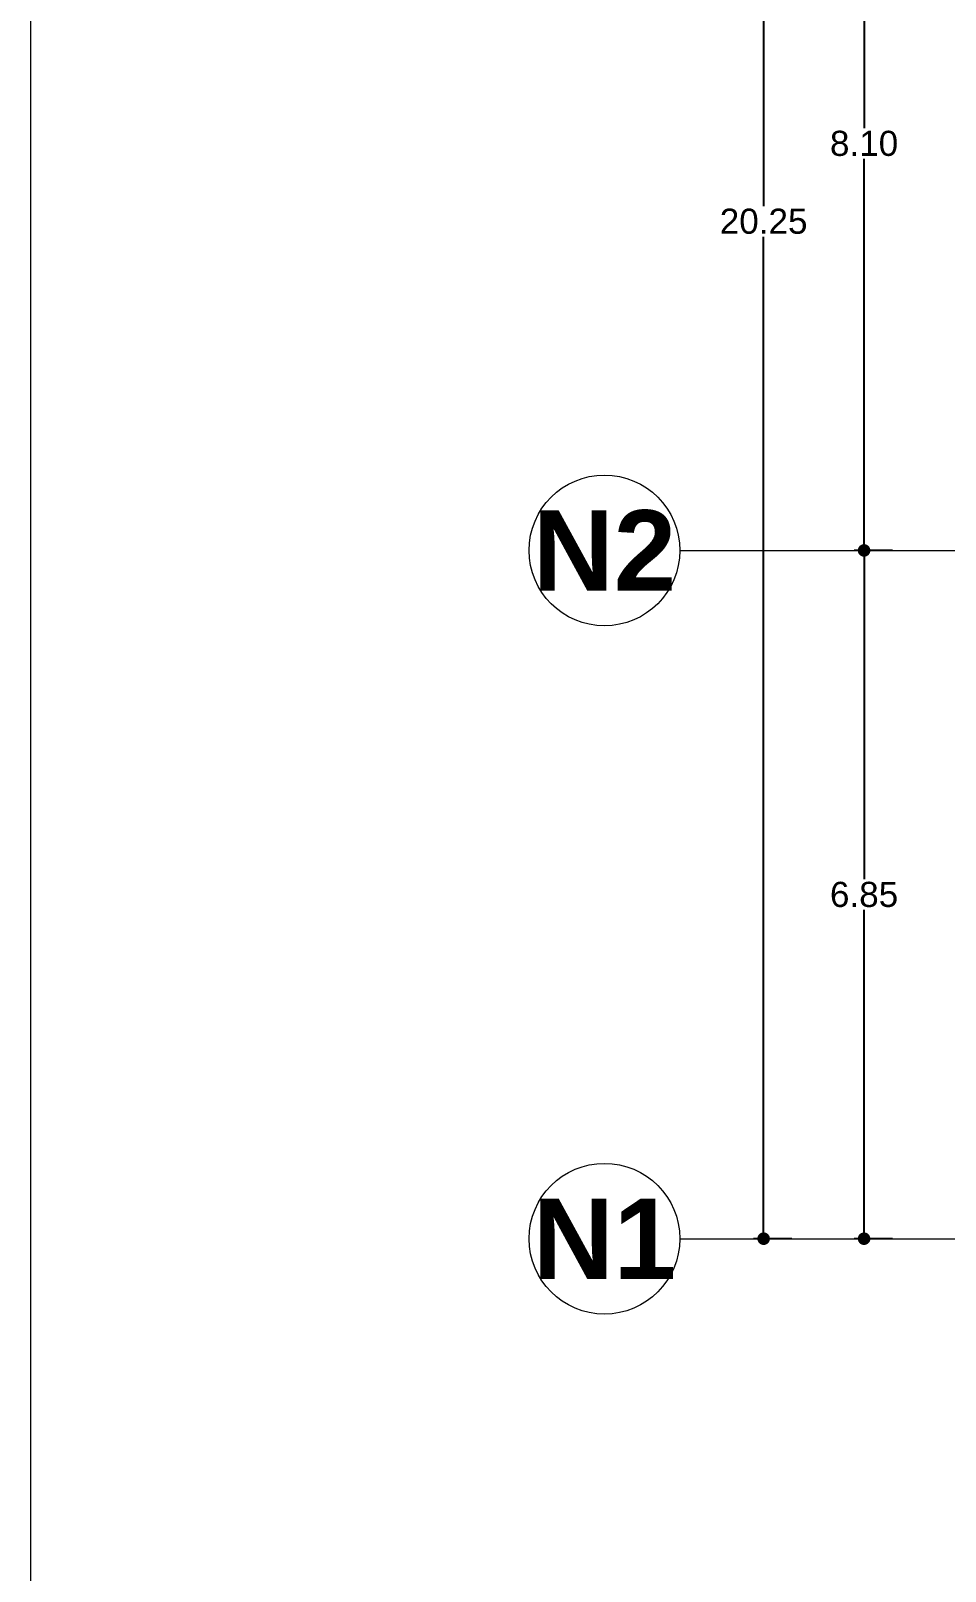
# Model space of a CAD drawing. Header units: metres. Extents: x -22 to 564, y 0 to 143.
# Drawn here: x 274.58 to 283.69, y 30.71 to 46.04 of the extents above; entities that cross this region are included whole.
import ezdxf
from ezdxf.enums import TextEntityAlignment as Align

# ---------------------------------------------------------------- set-up
doc = ezdxf.new("R2010")
doc.units = ezdxf.units.M
doc.linetypes.add('EJES630', pattern=[6.3, 5.5, -0.4, 0, -0.4])
for name, color, linetype in [('COTAS EJES', 8, 'Continuous'), ('EJES BOLAS', 11, 'Continuous'), ('EJES TEXTOS', 3, 'Continuous')]:
    doc.layers.add(name, color=color, linetype=linetype)
doc.layers.add('EJES', color=11, linetype='EJES630', lineweight=0)
doc.layers.add('XREF PIE 1.100$0$G-ANNO-TTLB', color=7, linetype='Continuous', lineweight=9)
doc.styles.add('COTAS', font='arial.ttf')
doc.styles.add('EJES', font='arialbd.ttf', dxfattribs={"height": 0.8})
doc.dimstyles.new('100 EJES', dxfattribs={"dimtxt": 0.25, "dimasz": 0.125, "dimexe": 0.1, "dimexo": 0.1, "dimgap": 0.025, "dimtad": 0, "dimtih": 1, "dimtoh": 1, "dimzin": 1, "dimdsep": 46, "dimtxsty": 'COTAS', "dimblk": 'DOT', "dimcen": 0.1, "dimclrd": 256, "dimclre": 256, "dimclrt": 7, "dimadec": 0, "dimazin": 1, "dimtfac": 1, "dimtofl": 0, "dimtmove": 2, "dimatfit": 3, "dimfxl": 1, "dimtolj": 1, "dimtzin": 1, "dimlwd": 25, "dimlwe": -1, "dimarcsym": 0})

# ---------------------------------------------------------------- blocks, each defined once
blk = doc.blocks.new('XREF PIE 1.100$0$ZUM-TB-XX-PP_PIE DE PLANO - ZUM_TB_PP_XX__PIE DE PLANO 90x60cm-1443826-PLANTA BAJA GENERAL')
at = {"layer": 'XREF PIE 1.100$0$G-ANNO-TTLB', "lineweight": 20}
blk.add_line((-0.4632, 0.005), (-0.4632, 0.595), dxfattribs=at)
blk = doc.blocks.new('EJE')
at = {"linetype": 'Continuous', "lineweight": 5}
blk.add_circle((0, 0), 0.75, dxfattribs=at)
at = {"layer": 'EJES TEXTOS', "style": 'EJES'}
blk.add_attdef('EJE', text='', height=0.8, dxfattribs=at).set_placement((0, 0), align=Align.MIDDLE_CENTER)
blk = doc.blocks.new('_DOT')
at = {"color": 0, "linetype": 'ByBlock', "lineweight": -2}
blk.add_line((-0.5, 0), (-1, 0), dxfattribs=at)
at = {"color": 0, "linetype": 'ByBlock', "lineweight": -2, "const_width": 0.5}
blk.add_lwpolyline([(-0.25, 0, 1), (0.25, 0, 1)], format="xyb", close=True, dxfattribs=at)
blk = doc.blocks.new('*D77')
at = {"layer": 'COTAS EJES', "transparency": 16777216}
for p, q in [((283.144, 48.973), (282.778, 48.973)), ((283.16, 40.873), (282.778, 40.873))]:
    blk.add_line(p, q, dxfattribs=at)
at = {"layer": 'COTAS EJES', "lineweight": 25, "transparency": 16777216}
for p, q in [((282.878, 48.848), (282.878, 45.075)), ((282.878, 40.998), (282.878, 44.77))]:
    blk.add_line(p, q, dxfattribs=at)
at = {"layer": 'COTAS EJES', "lineweight": 25, "transparency": 16777216, "xscale": 0.125, "yscale": 0.125, "zscale": 0.125}
for p, rotation in [((282.878, 48.973), 90), ((282.878, 40.873), 270)]:
    blk.add_blockref('_DOT', p, dxfattribs=dict(at, rotation=rotation))
at = {"layer": 'COTAS EJES', "color": 7, "transparency": 16777216, "insert": (282.878, 44.923), "char_height": 0.25, "attachment_point": 5, "style": 'COTAS'}
blk.add_mtext('\\A1;8.10', dxfattribs=at)
blk = doc.blocks.new('*D78')
at = {"layer": 'COTAS EJES', "transparency": 16777216}
for p, q in [((283.16, 40.873), (282.778, 40.873)), ((283.16, 34.023), (282.778, 34.023))]:
    blk.add_line(p, q, dxfattribs=at)
at = {"layer": 'COTAS EJES', "lineweight": 25, "transparency": 16777216}
for p, q in [((282.878, 40.748), (282.878, 37.6)), ((282.878, 34.148), (282.878, 37.295))]:
    blk.add_line(p, q, dxfattribs=at)
at = {"layer": 'COTAS EJES', "lineweight": 25, "transparency": 16777216, "xscale": 0.125, "yscale": 0.125, "zscale": 0.125}
for p, rotation in [((282.878, 40.873), 90), ((282.878, 34.023), 270)]:
    blk.add_blockref('_DOT', p, dxfattribs=dict(at, rotation=rotation))
at = {"layer": 'COTAS EJES', "color": 7, "transparency": 16777216, "insert": (282.878, 37.448), "char_height": 0.25, "attachment_point": 5, "style": 'COTAS'}
blk.add_mtext('\\A1;6.85', dxfattribs=at)
blk = doc.blocks.new('*D79')
at = {"layer": 'COTAS EJES', "transparency": 16777216}
for p, q in [((282.16, 54.273), (281.778, 54.273)), ((282.16, 34.023), (281.778, 34.023))]:
    blk.add_line(p, q, dxfattribs=at)
at = {"layer": 'COTAS EJES', "lineweight": 25, "transparency": 16777216}
for p, q in [((281.878, 54.148), (281.878, 44.3)), ((281.878, 34.148), (281.878, 43.995))]:
    blk.add_line(p, q, dxfattribs=at)
at = {"layer": 'COTAS EJES', "lineweight": 25, "transparency": 16777216, "xscale": 0.125, "yscale": 0.125, "zscale": 0.125}
for p, rotation in [((281.878, 54.273), 90), ((281.878, 34.023), 270)]:
    blk.add_blockref('_DOT', p, dxfattribs=dict(at, rotation=rotation))
at = {"layer": 'COTAS EJES', "color": 7, "transparency": 16777216, "insert": (281.878, 44.148), "char_height": 0.25, "attachment_point": 5, "style": 'COTAS'}
blk.add_mtext('\\A1;20.25', dxfattribs=at)

msp = doc.modelspace()

# ---------------------------------------------------------------- block references
at = {"layer": 'XREF PIE 1.100$0$G-ANNO-TTLB', "xscale": 100.0000000000004, "yscale": 100.0000000000004, "zscale": 100.0000000000004}
msp.add_blockref('XREF PIE 1.100$0$ZUM-TB-XX-PP_PIE DE PLANO - ZUM_TB_PP_XX__PIE DE PLANO 90x60cm-1443826-PLANTA BAJA GENERAL', (320.902, 9.479), dxfattribs=at)

# ---------------------------------------------------------------- next in the draw order: linework, layer by layer
at = {"layer": 'EJES'}
for p, q in [((281.043, 40.873), (337.552, 40.873)), ((281.043, 34.023), (337.458, 34.023))]:
    msp.add_line(p, q, dxfattribs=at)

# ---------------------------------------------------------------- next in the draw order: block references
at = {"layer": 'EJES BOLAS'}
for p, values in [((280.293, 40.873, 0), {'EJE': 'N2'}), ((280.293, 34.023, 0), {'EJE': 'N1'})]:
    msp.add_blockref('EJE', p, dxfattribs=at).add_auto_attribs(values)

# ---------------------------------------------------------------- next in the draw order: dimensions: what is measured, and where the dimension line sits
at = {"layer": 'COTAS EJES'}
for base, p1, p2, picture, middle in [((281.878, 54.273, 0), (282.26, 34.023, 0), (282.26, 54.273, 0), '*D79', (281.878, 44.148, 0)), ((282.878, 48.973, 0), (283.26, 40.873, 0), (283.244, 48.973, 0), '*D77', (282.878, 44.923, 0)), ((282.878, 40.873, 0), (283.26, 34.023, 0), (283.26, 40.873, 0), '*D78', (282.878, 37.448, 0))]:
    dim = msp.add_linear_dim(base=base, p1=p1, p2=p2, angle=270, dimstyle='100 EJES', dxfattribs=at)
    dim.commit()
    dim.dimension.update_dxf_attribs({"geometry": picture, "text_midpoint": middle})

doc.saveas('drawing.dxf')
